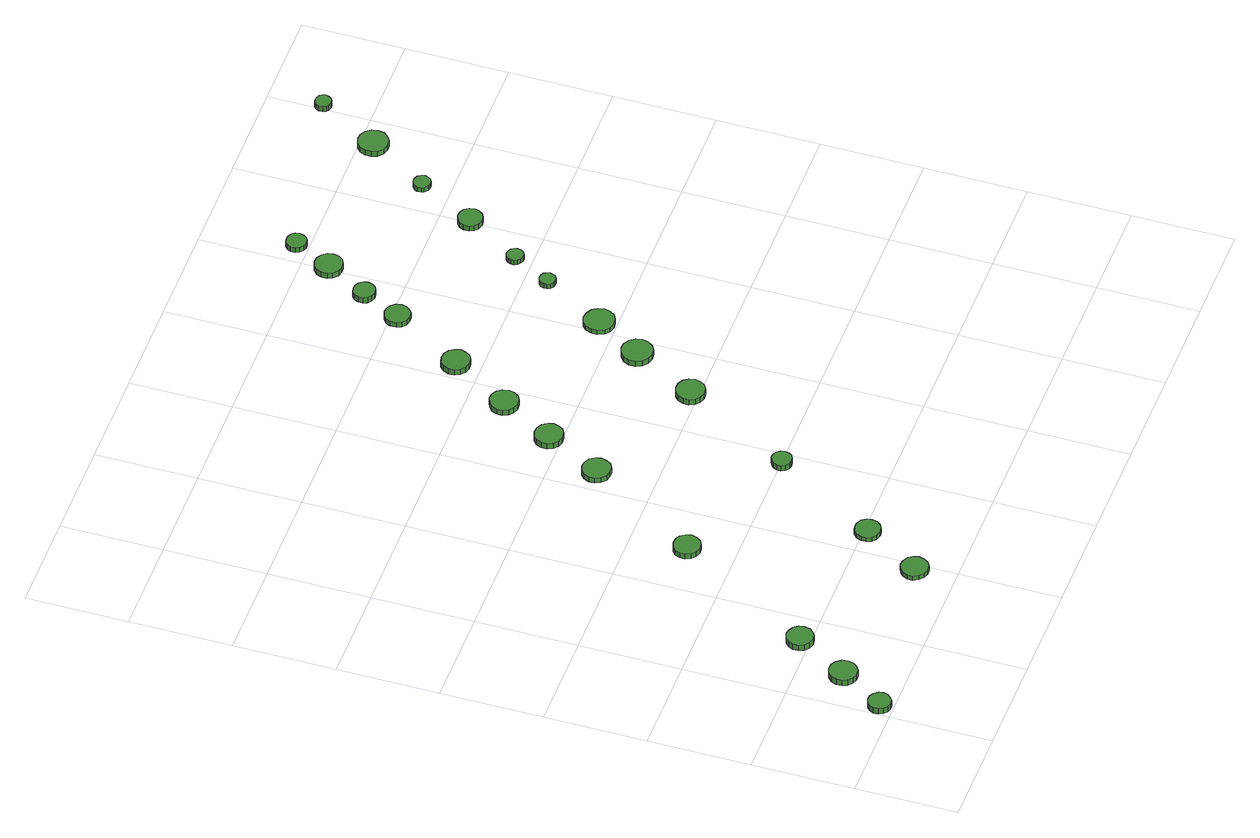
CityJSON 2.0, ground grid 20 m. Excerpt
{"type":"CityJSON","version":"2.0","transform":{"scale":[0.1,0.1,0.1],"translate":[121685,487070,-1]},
"CityObjects":{
"tree1":{"type":"SolitaryVegetationObject","attributes":{"function":"something"},"geometry":[{"type":"MultiSurface","lod":"1","boundaries":[[[0,1,2,3,4,5,6,7,8,9,10,11,12,13,14]],[[15,16,17,18,19,20,21,22,23,24,25,26,27,28,29]],[[0,29,28,1]],[[1,28,27,2]],[[2,27,26,3]],[[3,26,25,4]],[[4,25,24,5]],[[5,24,23,6]],[[6,23,22,7]],[[7,22,21,8]],[[8,21,20,9]],[[9,20,19,10]],[[10,19,18,11]],[[11,18,17,12]],[[12,17,16,13]],[[13,16,15,14]],[[14,15,29,0]]]}]},
"tree2":{"type":"SolitaryVegetationObject","attributes":{"function":"something"},"geometry":[{"type":"MultiSurface","lod":"1","boundaries":[[[30,31,32,33,34,35,36,37,38,39,40,41,42,43,44]],[[45,46,47,48,49,50,51,52,53,54,55,56,57,58,59]],[[30,59,58,31]],[[31,58,57,32]],[[32,57,56,33]],[[33,56,55,34]],[[34,55,54,35]],[[35,54,53,36]],[[36,53,52,37]],[[37,52,51,38]],[[38,51,50,39]],[[39,50,49,40]],[[40,49,48,41]],[[41,48,47,42]],[[42,47,46,43]],[[43,46,45,44]],[[44,45,59,30]]]}]},
"tree3":{"type":"SolitaryVegetationObject","attributes":{"function":"something"},"geometry":[{"type":"MultiSurface","lod":"1","boundaries":[[[60,61,62,63,64,65,66,67,68,69,70,71,72,73,74]],[[75,76,77,78,79,80,81,82,83,84,85,86,87,88,89]],[[60,89,88,61]],[[61,88,87,62]],[[62,87,86,63]],[[63,86,85,64]],[[64,85,84,65]],[[65,84,83,66]],[[66,83,82,67]],[[67,82,81,68]],[[68,81,80,69]],[[69,80,79,70]],[[70,79,78,71]],[[71,78,77,72]],[[72,77,76,73]],[[73,76,75,74]],[[74,75,89,60]]]}]},
"tree4":{"type":"SolitaryVegetationObject","attributes":{"function":"something"},"geometry":[{"type":"MultiSurface","lod":"1","boundaries":[[[90,91,92,93,94,95,96,97,98,99,100,101,102,103,104]],[[105,106,107,108,109,110,111,112,113,114,115,116,117,118,119]],[[90,119,118,91]],[[91,118,117,92]],[[92,117,116,93]],[[93,116,115,94]],[[94,115,114,95]],[[95,114,113,96]],[[96,113,112,97]],[[97,112,111,98]],[[98,111,110,99]],[[99,110,109,100]],[[100,109,108,101]],[[101,108,107,102]],[[102,107,106,103]],[[103,106,105,104]],[[104,105,119,90]]]}]},
"tree5":{"type":"SolitaryVegetationObject","attributes":{"function":"something"},"geometry":[{"type":"MultiSurface","lod":"1","boundaries":[[[120,121,122,123,124,125,126,127,128,129,130,131,132,133,134]],[[135,136,137,138,139,140,141,142,143,144,145,146,147,148,149]],[[120,149,148,121]],[[121,148,147,122]],[[122,147,146,123]],[[123,146,145,124]],[[124,145,144,125]],[[125,144,143,126]],[[126,143,142,127]],[[127,142,141,128]],[[128,141,140,129]],[[129,140,139,130]],[[130,139,138,131]],[[131,138,137,132]],[[132,137,136,133]],[[133,136,135,134]],[[134,135,149,120]]]}]},
"tree6":{"type":"SolitaryVegetationObject","attributes":{"function":"something"},"geometry":[{"type":"MultiSurface","lod":"1","boundaries":[[[150,151,152,153,154,155,156,157,158,159,160,161,162,163,164]],[[165,166,167,168,169,170,171,172,173,174,175,176,177,178,179]],[[150,179,178,151]],[[151,178,177,152]],[[152,177,176,153]],[[153,176,175,154]],[[154,175,174,155]],[[155,174,173,156]],[[156,173,172,157]],[[157,172,171,158]],[[158,171,170,159]],[[159,170,169,160]],[[160,169,168,161]],[[161,168,167,162]],[[162,167,166,163]],[[163,166,165,164]],[[164,165,179,150]]]}]},
"tree7":{"type":"SolitaryVegetationObject","attributes":{"function":"something"},"geometry":[{"type":"MultiSurface","lod":"1","boundaries":[[[180,181,182,183,184,185,186,187,188,189,190,191,192,193,194]],[[195,196,197,198,199,200,201,202,203,204,205,206,207,208,209]],[[180,209,208,181]],[[181,208,207,182]],[[182,207,206,183]],[[183,206,205,184]],[[184,205,204,185]],[[185,204,203,186]],[[186,203,202,187]],[[187,202,201,188]],[[188,201,200,189]],[[189,200,199,190]],[[190,199,198,191]],[[191,198,197,192]],[[192,197,196,193]],[[193,196,195,194]],[[194,195,209,180]]]}]},
"tree8":{"type":"SolitaryVegetationObject","attributes":{"function":"something"},"geometry":[{"type":"MultiSurface","lod":"1","boundaries":[[[210,211,212,213,214,215,216,217,218,219,220,221,222,223,224]],[[225,226,227,228,229,230,231,232,233,234,235,236,237,238,239]],[[210,239,238,211]],[[211,238,237,212]],[[212,237,236,213]],[[213,236,235,214]],[[214,235,234,215]],[[215,234,233,216]],[[216,233,232,217]],[[217,232,231,218]],[[218,231,230,219]],[[219,230,229,220]],[[220,229,228,221]],[[221,228,227,222]],[[222,227,226,223]],[[223,226,225,224]],[[224,225,239,210]]]}]},
"tree9":{"type":"SolitaryVegetationObject","attributes":{"function":"something"},"geometry":[{"type":"MultiSurface","lod":"1","boundaries":[[[240,241,242,243,244,245,246,247,248,249,250,251,252,253,254]],[[255,256,257,258,259,260,261,262,263,264,265,266,267,268,269]],[[240,269,268,241]],[[241,268,267,242]],[[242,267,266,243]],[[243,266,265,244]],[[244,265,264,245]],[[245,264,263,246]],[[246,263,262,247]],[[247,262,261,248]],[[248,261,260,249]],[[249,260,259,250]],[[250,259,258,251]],[[251,258,257,252]],[[252,257,256,253]],[[253,256,255,254]],[[254,255,269,240]]]}]},
"tree10":{"type":"SolitaryVegetationObject","attributes":{"function":"something"},"geometry":[{"type":"MultiSurface","lod":"1","boundaries":[[[270,271,272,273,274,275,276,277,278,279,280,281,282,283,284]],[[285,286,287,288,289,290,291,292,293,294,295,296,297,298,299]],[[270,299,298,271]],[[271,298,297,272]],[[272,297,296,273]],[[273,296,295,274]],[[274,295,294,275]],[[275,294,293,276]],[[276,293,292,277]],[[277,292,291,278]],[[278,291,290,279]],[[279,290,289,280]],[[280,289,288,281]],[[281,288,287,282]],[[282,287,286,283]],[[283,286,285,284]],[[284,285,299,270]]]}]},
"tree11":{"type":"SolitaryVegetationObject","attributes":{"function":"something"},"geometry":[{"type":"MultiSurface","lod":"1","boundaries":[[[300,301,302,303,304,305,306,307,308,309,310,311,312,313,314]],[[315,316,317,318,319,320,321,322,323,324,325,326,327,328,329]],[[300,329,328,301]],[[301,328,327,302]],[[302,327,326,303]],[[303,326,325,304]],[[304,325,324,305]],[[305,324,323,306]],[[306,323,322,307]],[[307,322,321,308]],[[308,321,320,309]],[[309,320,319,310]],[[310,319,318,311]],[[311,318,317,312]],[[312,317,316,313]],[[313,316,315,314]],[[314,315,329,300]]]}]},
"tree12":{"type":"SolitaryVegetationObject","attributes":{"function":"something"},"geometry":[{"type":"MultiSurface","lod":"1","boundaries":[[[330,331,332,333,334,335,336,337,338,339,340,341,342,343,344]],[[345,346,347,348,349,350,351,352,353,354,355,356,357,358,359]],[[330,359,358,331]],[[331,358,357,332]],[[332,357,356,333]],[[333,356,355,334]],[[334,355,354,335]],[[335,354,353,336]],[[336,353,352,337]],[[337,352,351,338]],[[338,351,350,339]],[[339,350,349,340]],[[340,349,348,341]],[[341,348,347,342]],[[342,347,346,343]],[[343,346,345,344]],[[344,345,359,330]]]}]},
"tree13":{"type":"SolitaryVegetationObject","attributes":{"function":"something"},"geometry":[{"type":"MultiSurface","lod":"1","boundaries":[[[360,361,362,363,364,365,366,367,368,369,370,371,372,373,374]],[[375,376,377,378,379,380,381,382,383,384,385,386,387,388,389]],[[360,389,388,361]],[[361,388,387,362]],[[362,387,386,363]],[[363,386,385,364]],[[364,385,384,365]],[[365,384,383,366]],[[366,383,382,367]],[[367,382,381,368]],[[368,381,380,369]],[[369,380,379,370]],[[370,379,378,371]],[[371,378,377,372]],[[372,377,376,373]],[[373,376,375,374]],[[374,375,389,360]]]}]},
"tree14":{"type":"SolitaryVegetationObject","attributes":{"function":"something"},"geometry":[{"type":"MultiSurface","lod":"1","boundaries":[[[390,391,392,393,394,395,396,397,398,399,400,401,402,403,404]],[[405,406,407,408,409,410,411,412,413,414,415,416,417,418,419]],[[390,419,418,391]],[[391,418,417,392]],[[392,417,416,393]],[[393,416,415,394]],[[394,415,414,395]],[[395,414,413,396]],[[396,413,412,397]],[[397,412,411,398]],[[398,411,410,399]],[[399,410,409,400]],[[400,409,408,401]],[[401,408,407,402]],[[402,407,406,403]],[[403,406,405,404]],[[404,405,419,390]]]}]},
"tree15":{"type":"SolitaryVegetationObject","attributes":{"function":"something"},"geometry":[{"type":"MultiSurface","lod":"1","boundaries":[[[420,421,422,423,424,425,426,427,428,429,430,431,432,433,434]],[[435,436,437,438,439,440,441,442,443,444,445,446,447,448,449]],[[420,449,448,421]],[[421,448,447,422]],[[422,447,446,423]],[[423,446,445,424]],[[424,445,444,425]],[[425,444,443,426]],[[426,443,442,427]],[[427,442,441,428]],[[428,441,440,429]],[[429,440,439,430]],[[430,439,438,431]],[[431,438,437,432]],[[432,437,436,433]],[[433,436,435,434]],[[434,435,449,420]]]}]},
"tree16":{"type":"SolitaryVegetationObject","attributes":{"function":"something"},"geometry":[{"type":"MultiSurface","lod":"1","boundaries":[[[450,451,452,453,454,455,456,457,458,459,460,461,462,463,464]],[[465,466,467,468,469,470,471,472,473,474,475,476,477,478,479]],[[450,479,478,451]],[[451,478,477,452]],[[452,477,476,453]],[[453,476,475,454]],[[454,475,474,455]],[[455,474,473,456]],[[456,473,472,457]],[[457,472,471,458]],[[458,471,470,459]],[[459,470,469,460]],[[460,469,468,461]],[[461,468,467,462]],[[462,467,466,463]],[[463,466,465,464]],[[464,465,479,450]]]}]},
"tree17":{"type":"SolitaryVegetationObject","attributes":{"function":"something"},"geometry":[{"type":"MultiSurface","lod":"1","boundaries":[[[480,481,482,483,484,485,486,487,488,489,490,491,492,493,494]],[[495,496,497,498,499,500,501,502,503,504,505,506,507,508,509]],[[480,509,508,481]],[[481,508,507,482]],[[482,507,506,483]],[[483,506,505,484]],[[484,505,504,485]],[[485,504,503,486]],[[486,503,502,487]],[[487,502,501,488]],[[488,501,500,489]],[[489,500,499,490]],[[490,499,498,491]],[[491,498,497,492]],[[492,497,496,493]],[[493,496,495,494]],[[494,495,509,480]]]}]},
"tree18":{"type":"SolitaryVegetationObject","attributes":{"function":"something"},"geometry":[{"type":"MultiSurface","lod":"1","boundaries":[[[510,511,512,513,514,515,516,517,518,519,520,521,522,523,524]],[[525,526,527,528,529,530,531,532,533,534,535,536,537,538,539]],[[510,539,538,511]],[[511,538,537,512]],[[512,537,536,513]],[[513,536,535,514]],[[514,535,534,515]],[[515,534,533,516]],[[516,533,532,517]],[[517,532,531,518]],[[518,531,530,519]],[[519,530,529,520]],[[520,529,528,521]],[[521,528,527,522]],[[522,527,526,523]],[[523,526,525,524]],[[524,525,539,510]]]}]},
"tree19":{"type":"SolitaryVegetationObject","attributes":{"function":"something"},"geometry":[{"type":"MultiSurface","lod":"1","boundaries":[[[540,541,542,543,544,545,546,547,548,549,550,551,552,553,554]],[[555,556,557,558,559,560,561,562,563,564,565,566,567,568,569]],[[540,569,568,541]],[[541,568,567,542]],[[542,567,566,543]],[[543,566,565,544]],[[544,565,564,545]],[[545,564,563,546]],[[546,563,562,547]],[[547,562,561,548]],[[548,561,560,549]],[[549,560,559,550]],[[550,559,558,551]],[[551,558,557,552]],[[552,557,556,553]],[[553,556,555,554]],[[554,555,569,540]]]}]},
"tree20":{"type":"SolitaryVegetationObject","attributes":{"function":"something"},"geometry":[{"type":"MultiSurface","lod":"1","boundaries":[[[570,571,572,573,574,575,576,577,578,579,580,581,582,583,584]],[[585,586,587,588,589,590,591,592,593,594,595,596,597,598,599]],[[570,599,598,571]],[[571,598,597,572]],[[572,597,596,573]],[[573,596,595,574]],[[574,595,594,575]],[[575,594,593,576]],[[576,593,592,577]],[[577,592,591,578]],[[578,591,590,579]],[[579,590,589,580]],[[580,589,588,581]],[[581,588,587,582]],[[582,587,586,583]],[[583,586,585,584]],[[584,585,599,570]]]}]},
"tree21":{"type":"SolitaryVegetationObject","attributes":{"function":"something"},"geometry":[{"type":"MultiSurface","lod":"1","boundaries":[[[600,601,602,603,604,605,606,607,608,609,610,611,612,613,614]],[[615,616,617,618,619,620,621,622,623,624,625,626,627,628,629]],[[600,629,628,601]],[[601,628,627,602]],[[602,627,626,603]],[[603,626,625,604]],[[604,625,624,605]],[[605,624,623,606]],[[606,623,622,607]],[[607,622,621,608]],[[608,621,620,609]],[[609,620,619,610]],[[610,619,618,611]],[[611,618,617,612]],[[612,617,616,613]],[[613,616,615,614]],[[614,615,629,600]]]}]},
"tree22":{"type":"SolitaryVegetationObject","attributes":{"function":"something"},"geometry":[{"type":"MultiSurface","lod":"1","boundaries":[[[630,631,632,633,634,635,636,637,638,639,640,641,642,643,644]],[[645,646,647,648,649,650,651,652,653,654,655,656,657,658,659]],[[630,659,658,631]],[[631,658,657,632]],[[632,657,656,633]],[[633,656,655,634]],[[634,655,654,635]],[[635,654,653,636]],[[636,653,652,637]],[[637,652,651,638]],[[638,651,650,639]],[[639,650,649,640]],[[640,649,648,641]],[[641,648,647,642]],[[642,647,646,643]],[[643,646,645,644]],[[644,645,659,630]]]}]},
"tree23":{"type":"SolitaryVegetationObject","attributes":{"function":"something"},"geometry":[{"type":"MultiSurface","lod":"1","boundaries":[[[660,661,662,663,664,665,666,667,668,669,670,671,672,673,674]],[[675,676,677,678,679,680,681,682,683,684,685,686,687,688,689]],[[660,689,688,661]],[[661,688,687,662]],[[662,687,686,663]],[[663,686,685,664]],[[664,685,684,665]],[[665,684,683,666]],[[666,683,682,667]],[[667,682,681,668]],[[668,681,680,669]],[[669,680,679,670]],[[670,679,678,671]],[[671,678,677,672]],[[672,677,676,673]],[[673,676,675,674]],[[674,675,689,660]]]}]},
"tree24":{"type":"SolitaryVegetationObject","attributes":{"function":"something"},"geometry":[{"type":"MultiSurface","lod":"1","boundaries":[[[690,691,692,693,694,695,696,697,698,699,700,701,702,703,704]],[[705,706,707,708,709,710,711,712,713,714,715,716,717,718,719]],[[690,719,718,691]],[[691,718,717,692]],[[692,717,716,693]],[[693,716,715,694]],[[694,715,714,695]],[[695,714,713,696]],[[696,713,712,697]],[[697,712,711,698]],[[698,711,710,699]],[[699,710,709,700]],[[700,709,708,701]],[[701,708,707,702]],[[702,707,706,703]],[[703,706,705,704]],[[704,705,719,690]]]}]}
},
"vertices":[
[45,26,20],[43,35,20],[37,43,20],[29,47,20],[20,48,20],[11,45,20],[5,39,20],[1,31,20],[1,22,20],[5,13,20],[11,7,20],[20,4,20],[29,5,20],[37,10,20],[43,17,20],[43,17,7],[37,10,7],[29,5,7],[20,4,7],[11,7,7],[5,13,7],[1,22,7],[1,31,7],[5,39,7],[11,45,7],[20,48,7],[29,47,7],[37,43,7],[43,35,7],[45,26,7],
[105,115,19],[103,126,19],[96,135,19],[87,141,19],[75,142,19],[65,138,19],[56,131,19],[52,120,19],[52,109,19],[56,99,19],[65,91,19],[75,88,19],[87,89,19],[96,95,19],[103,104,19],[103,104,6],[96,95,6],[87,89,6],[75,88,6],[65,91,6],[56,99,6],[52,109,6],[52,120,6],[56,131,6],[65,138,6],[75,142,6],[87,141,6],[96,135,6],[103,126,6],[105,115,6],
[166,219,19],[164,229,19],[157,238,19],[148,243,19],[138,245,19],[127,241,19],[119,234,19],[115,224,19],[115,214,19],[119,204,19],[127,197,19],[138,193,19],[148,194,19],[157,200,19],[164,208,19],[164,208,6],[157,200,6],[148,194,6],[138,193,6],[127,197,6],[119,204,6],[115,214,6],[115,224,6],[119,234,6],[127,241,6],[138,245,6],[148,243,6],[157,238,6],[164,229,6],[166,219,6],
[412,79,15],[409,90,15],[403,99,15],[393,104,15],[382,106,15],[372,102,15],[364,95,15],[359,85,15],[359,74,15],[364,64,15],[372,56,15],[382,53,15],[393,54,15],[403,60,15],[409,69,15],[409,69,5],[403,60,5],[393,54,5],[382,53,5],[372,56,5],[364,64,5],[359,74,5],[359,85,5],[364,95,5],[372,102,5],[382,106,5],[393,104,5],[403,99,5],[409,90,5],[412,79,5],
[328,490,22],[325,501,22],[319,510,22],[310,515,22],[299,516,22],[288,513,22],[280,506,22],[276,496,22],[276,485,22],[280,475,22],[288,468,22],[299,464,22],[310,466,22],[319,471,22],[325,480,22],[325,480,10],[319,471,10],[310,466,10],[299,464,10],[288,468,10],[280,475,10],[276,485,10],[276,496,10],[280,506,10],[288,513,10],[299,516,10],[310,515,10],[319,510,10],[325,501,10],[328,490,10],
[478,192,15],[476,202,15],[470,211,15],[461,216,15],[451,217,15],[441,214,15],[433,207,15],[429,197,15],[429,187,15],[433,178,15],[441,171,15],[451,168,15],[461,169,15],[470,174,15],[476,182,15],[476,182,5],[470,174,5],[461,169,5],[451,168,5],[441,171,5],[433,178,5],[429,187,5],[429,197,5],[433,207,5],[441,214,5],[451,217,5],[461,216,5],[470,211,5],[476,202,5],[478,192,5],
[467,711,24],[464,722,24],[458,731,24],[448,737,24],[436,738,24],[425,735,24],[417,727,24],[412,717,24],[412,705,24],[417,695,24],[425,687,24],[436,684,24],[448,685,24],[458,690,24],[464,700,24],[464,700,12],[458,690,12],[448,685,12],[436,684,12],[425,687,12],[417,695,12],[412,705,12],[412,717,12],[417,727,12],[425,735,12],[436,738,12],[448,737,12],[458,731,12],[464,722,12],[467,711,12],
[590,397,24],[588,405,24],[584,412,24],[577,416,24],[568,417,24],[561,414,24],[555,409,24],[551,401,24],[551,393,24],[555,386,24],[561,380,24],[568,378,24],[577,379,24],[584,383,24],[588,389,24],[588,389,11],[584,383,11],[577,379,11],[568,378,11],[561,380,11],[555,386,11],[551,393,11],[551,401,11],[555,409,11],[561,414,11],[568,417,11],[577,416,11],[584,412,11],[588,405,11],[590,397,11],
[531,824,19],[528,835,19],[522,844,19],[512,850,19],[500,851,19],[489,848,19],[481,840,19],[476,830,19],[476,818,19],[481,808,19],[489,800,19],[500,797,19],[512,798,19],[522,804,19],[528,813,19],[528,813,6],[522,804,6],[512,798,6],[500,797,6],[489,800,6],[481,808,6],[476,818,6],[476,830,6],[481,840,6],[489,848,6],[500,851,6],[512,850,6],[522,844,6],[528,835,6],[531,824,6],
[591,930,17],[588,942,17],[582,951,17],[572,957,17],[560,958,17],[549,954,17],[541,947,17],[536,936,17],[536,925,17],[541,914,17],[549,907,17],[560,903,17],[572,904,17],[582,910,17],[588,919,17],[588,919,5],[582,910,5],[572,904,5],[560,903,5],[549,907,5],[541,914,5],[536,925,5],[536,936,5],[541,947,5],[549,954,5],[560,958,5],[572,957,5],[582,951,5],[588,942,5],[591,930,5],
[719,614,24],[716,625,24],[710,634,24],[700,640,24],[688,641,24],[677,637,24],[669,630,24],[664,619,24],[664,608,24],[669,597,24],[677,590,24],[688,586,24],[700,587,24],[710,593,24],[716,602,24],[716,602,11],[710,593,11],[700,587,11],[688,586,11],[677,590,11],[669,597,11],[664,608,11],[664,619,11],[669,630,11],[677,637,11],[688,641,11],[700,640,11],[710,634,11],[716,625,11],[719,614,11],
[664,1048,18],[661,1059,18],[655,1068,18],[645,1074,18],[633,1075,18],[622,1072,18],[614,1064,18],[609,1054,18],[609,1042,18],[614,1032,18],[622,1024,18],[633,1021,18],[645,1022,18],[655,1027,18],[661,1037,18],[661,1037,5],[655,1027,5],[645,1022,5],[633,1021,5],[622,1024,5],[614,1032,5],[609,1042,5],[609,1054,5],[614,1064,5],[622,1072,5],[633,1075,5],[645,1074,5],[655,1068,5],[661,1059,5],[664,1048,5],
[795,741,18],[792,753,18],[785,763,18],[774,770,18],[762,771,18],[750,767,18],[740,759,18],[735,747,18],[735,735,18],[740,723,18],[750,715,18],[762,711,18],[774,712,18],[785,719,18],[792,729,18],[792,729,6],[785,719,6],[774,712,6],[762,711,6],[750,715,6],[740,723,6],[735,735,6],[735,747,6],[740,759,6],[750,767,6],[762,771,6],[774,770,6],[785,763,6],[792,753,6],[795,741,6],
[852,833,16],[849,845,16],[842,855,16],[831,861,16],[819,863,16],[807,859,16],[798,851,16],[793,839,16],[793,827,16],[798,815,16],[807,807,16],[819,803,16],[831,805,16],[842,811,16],[849,821,16],[849,821,6],[842,811,6],[831,805,6],[819,803,6],[807,807,6],[798,815,6],[793,827,6],[793,839,6],[798,851,6],[807,859,6],[819,863,6],[831,861,6],[842,855,6],[849,845,6],[852,833,6],
[745,1189,16],[743,1199,16],[737,1207,16],[728,1212,16],[718,1213,16],[708,1210,16],[700,1203,16],[696,1194,16],[696,1183,16],[700,1174,16],[708,1167,16],[718,1164,16],[728,1165,16],[737,1170,16],[743,1179,16],[743,1179,5],[737,1170,5],[728,1165,5],[718,1164,5],[708,1167,5],[700,1174,5],[696,1183,5],[696,1194,5],[700,1203,5],[708,1210,5],[718,1213,5],[728,1212,5],[737,1207,5],[743,1199,5],[745,1189,5],
[780,1265,18],[778,1274,18],[772,1281,18],[765,1285,18],[756,1286,18],[748,1284,18],[741,1278,18],[737,1270,18],[737,1261,18],[741,1253,18],[748,1247,18],[756,1244,18],[765,1245,18],[772,1249,18],[778,1256,18],[778,1256,5],[772,1249,5],[765,1245,5],[756,1244,5],[748,1247,5],[741,1253,5],[737,1261,5],[737,1270,5],[741,1278,5],[748,1284,5],[756,1286,5],[765,1285,5],[772,1281,5],[778,1274,5],[780,1265,5],
[911,957,16],[909,963,16],[906,969,16],[900,972,16],[893,973,16],[887,971,16],[882,966,16],[880,960,16],[880,954,16],[882,948,16],[887,944,16],[893,942,16],[900,942,16],[906,946,16],[909,951,16],[909,951,5],[906,946,5],[900,942,5],[893,942,5],[887,944,5],[882,948,5],[880,954,5],[880,960,5],[882,966,5],[887,971,5],[893,973,5],[900,972,5],[906,969,5],[909,963,5],[911,957,5],
[832,1349,17],[830,1360,17],[823,1369,17],[813,1375,17],[802,1376,17],[792,1373,17],[783,1365,17],[779,1355,17],[779,1344,17],[783,1334,17],[792,1326,17],[802,1323,17],[813,1324,17],[823,1329,17],[830,1338,17],[830,1338,5],[823,1329,5],[813,1324,5],[802,1323,5],[792,1326,5],[783,1334,5],[779,1344,5],[779,1355,5],[783,1365,5],[792,1373,5],[802,1376,5],[813,1375,5],[823,1369,5],[830,1360,5],[832,1349,5],
[953,1034,16],[952,1040,16],[948,1046,16],[942,1049,16],[935,1050,16],[929,1048,16],[924,1043,16],[921,1037,16],[921,1030,16],[924,1024,16],[929,1020,16],[935,1018,16],[942,1018,16],[948,1022,16],[952,1027,16],[952,1027,5],[948,1022,5],[942,1018,5],[935,1018,5],[929,1020,5],[924,1024,5],[921,1030,5],[921,1037,5],[924,1043,5],[929,1048,5],[935,1050,5],[942,1049,5],[948,1046,5],[952,1040,5],[953,1034,5],
[864,1425,17],[862,1433,17],[858,1439,17],[850,1443,17],[842,1444,17],[835,1442,17],[829,1436,17],[825,1429,17],[825,1421,17],[829,1413,17],[835,1408,17],[842,1405,17],[850,1406,17],[858,1410,17],[862,1417,17],[862,1417,5],[858,1410,5],[850,1406,5],[842,1405,5],[835,1408,5],[829,1413,5],[825,1421,5],[825,1429,5],[829,1436,5],[835,1442,5],[842,1444,5],[850,1443,5],[858,1439,5],[862,1433,5],[864,1425,5],
[1027,1142,17],[1025,1152,17],[1019,1160,17],[1011,1165,17],[1001,1166,17],[991,1163,17],[984,1156,17],[980,1147,17],[980,1137,17],[984,1128,17],[991,1122,17],[1001,1119,17],[1011,1120,17],[1019,1125,17],[1025,1133,17],[1025,1133,5],[1019,1125,5],[1011,1120,5],[1001,1119,5],[991,1122,5],[984,1128,5],[980,1137,5],[980,1147,5],[984,1156,5],[991,1163,5],[1001,1166,5],[1011,1165,5],[1019,1160,5],[1025,1152,5],[1027,1142,5],
[1083,1256,16],[1081,1263,16],[1077,1269,16],[1071,1272,16],[1064,1273,16],[1058,1271,16],[1052,1266,16],[1050,1260,16],[1050,1253,16],[1052,1247,16],[1058,1242,16],[1064,1240,16],[1071,1240,16],[1077,1244,16],[1081,1250,16],[1081,1250,5],[1077,1244,5],[1071,1240,5],[1064,1240,5],[1058,1242,5],[1052,1247,5],[1050,1253,5],[1050,1260,5],[1052,1266,5],[1058,1271,5],[1064,1273,5],[1071,1272,5],[1077,1269,5],[1081,1263,5],[1083,1256,5],
[1168,1375,17],[1166,1387,17],[1158,1397,17],[1148,1403,17],[1136,1404,17],[1124,1400,17],[1115,1392,17],[1111,1381,17],[1111,1369,17],[1115,1358,17],[1124,1350,17],[1136,1346,17],[1148,1347,17],[1158,1353,17],[1166,1363,17],[1166,1363,5],[1158,1353,5],[1148,1347,5],[1136,1346,5],[1124,1350,5],[1115,1358,5],[1111,1369,5],[1111,1381,5],[1115,1392,5],[1124,1400,5],[1136,1404,5],[1148,1403,5],[1158,1397,5],[1166,1387,5],[1168,1375,5],
[1225,1495,19],[1223,1501,19],[1220,1506,19],[1214,1509,19],[1208,1510,19],[1201,1508,19],[1197,1504,19],[1194,1498,19],[1194,1491,19],[1197,1485,19],[1201,1481,19],[1208,1479,19],[1214,1480,19],[1220,1483,19],[1223,1488,19],[1223,1488,6],[1220,1483,6],[1214,1480,6],[1208,1479,6],[1201,1481,6],[1197,1485,6],[1194,1491,6],[1194,1498,6],[1197,1504,6],[1201,1508,6],[1208,1510,6],[1214,1509,6],[1220,1506,6],[1223,1501,6],[1225,1495,6]
]}
